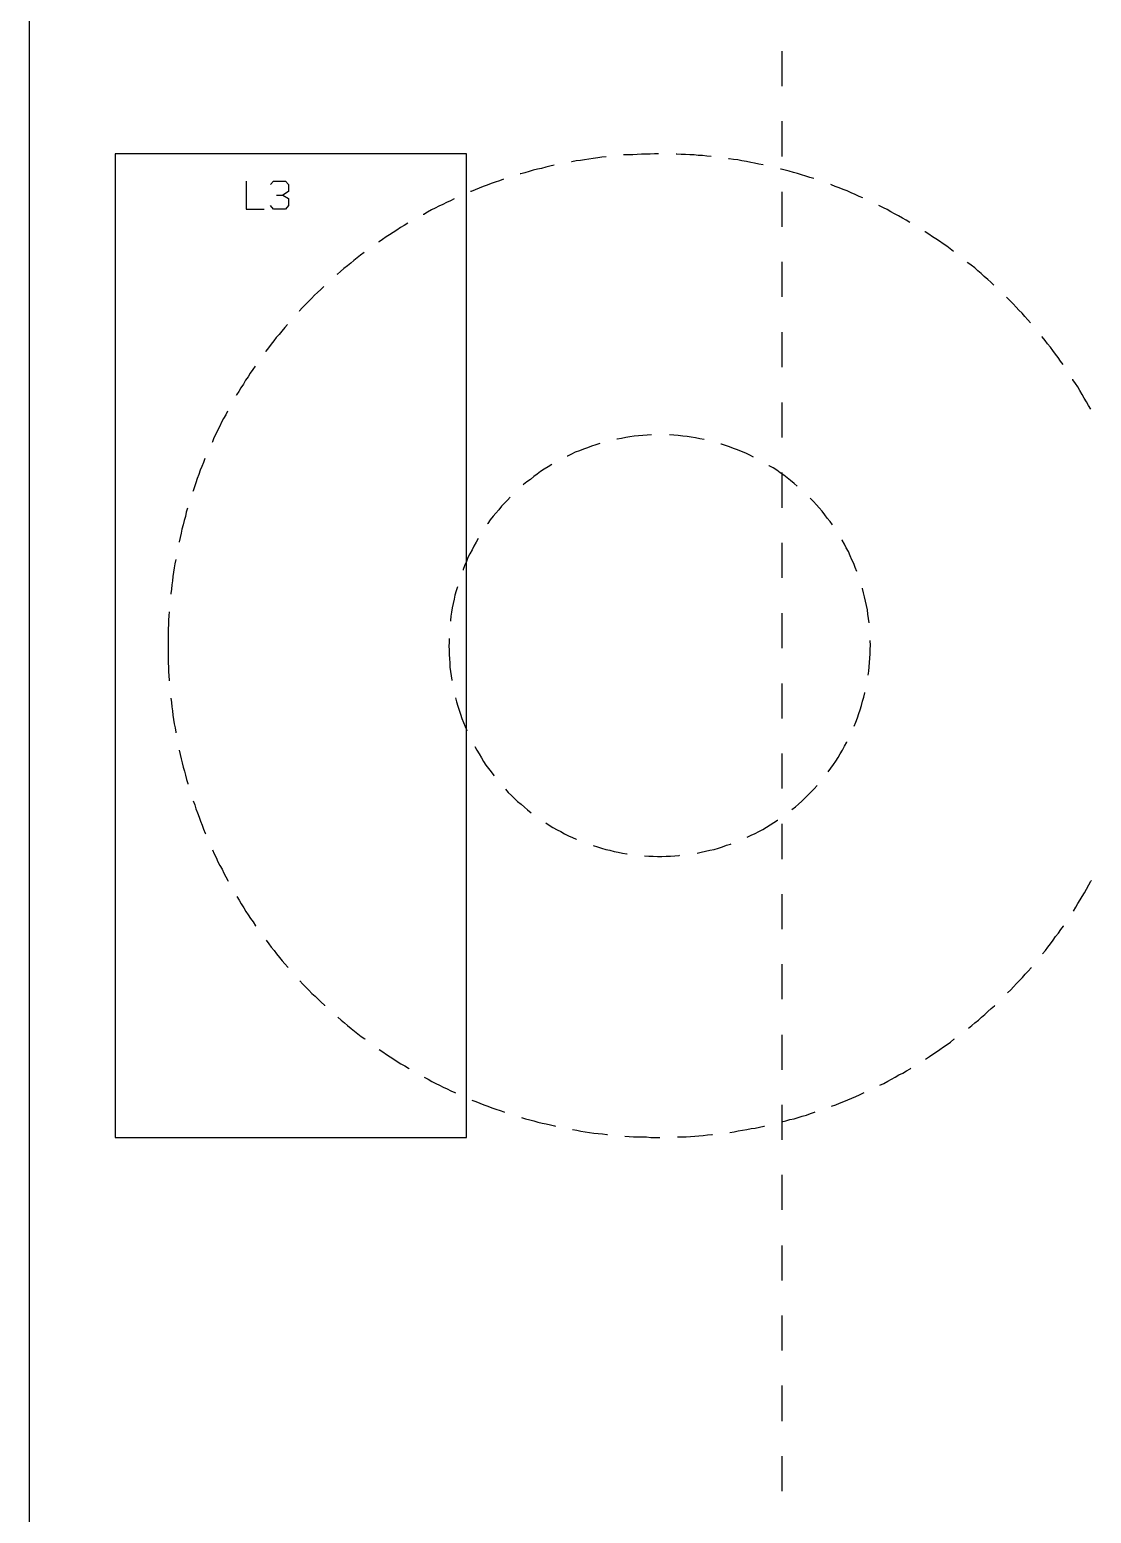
# Model space of a CAD drawing. Extents: x -228 to 961, y -124 to 716.
# Drawn here: x -5 to 80.6, y 369.4 to 488.9 of the extents above; entities that cross this region are included whole.
import ezdxf

# ---------------------------------------------------------------- set-up
doc = ezdxf.new("R2010")
doc.units = 0
doc.layers.add('1', color=1, linetype='CONTINUOUS')

msp = doc.modelspace()

# ---------------------------------------------------------------- linework, layer by layer
at = {"layer": '1'}
for p, q in [((-4.95, 124.47), (-4.95, 597.82)), ((55.7, 484.32), (55.7, 487.15)), ((55.7, 478.67), (55.7, 481.5)), ((30.25, 478.88), (1.95, 478.88)), ((1.95, 478.88), (1.95, 399.65)), ((30.25, 399.65), (30.25, 478.88)), ((38.75, 478.23), (38.7, 478.23)), ((39.1, 478.3), (38.75, 478.23)), ((39.45, 478.35), (39.1, 478.3)), ((39.77, 478.4), (39.45, 478.35)), ((40.12, 478.45), (39.77, 478.4)), ((40.47, 478.5), (40.12, 478.45)), ((40.82, 478.55), (40.47, 478.5)), ((41.15, 478.6), (40.82, 478.55)), ((41.5, 478.63), (41.15, 478.6)), ((42.97, 478.78), (42.9, 478.78)), ((43.3, 478.8), (42.97, 478.78)), ((43.65, 478.8), (43.3, 478.8)), ((44, 478.83), (43.65, 478.8)), ((44.35, 478.85), (44, 478.83)), ((44.7, 478.85), (44.35, 478.85)), ((45.05, 478.85), (44.7, 478.85)), ((45.4, 478.88), (45.05, 478.85)), ((45.72, 478.88), (45.4, 478.88)), ((47.2, 478.85), (47.15, 478.85)), ((47.55, 478.83), (47.2, 478.85)), ((47.9, 478.83), (47.55, 478.83)), ((48.25, 478.8), (47.9, 478.83)), ((48.6, 478.78), (48.25, 478.8)), ((48.92, 478.75), (48.6, 478.78)), ((49.27, 478.73), (48.92, 478.75)), ((49.62, 478.68), (49.27, 478.73)), ((49.97, 478.65), (49.62, 478.68)), ((51.42, 478.48), (51.37, 478.48)), ((51.77, 478.43), (51.42, 478.48)), ((52.12, 478.38), (51.77, 478.43)), ((52.45, 478.3), (52.12, 478.38)), ((52.8, 478.25), (52.45, 478.3)), ((53.15, 478.18), (52.8, 478.25)), ((53.47, 478.13), (53.15, 478.18)), ((53.82, 478.05), (53.47, 478.13)), ((54.15, 477.98), (53.82, 478.05)), ((34.62, 477.25), (34.57, 477.25)), ((34.95, 477.35), (34.62, 477.25)), ((35.3, 477.45), (34.95, 477.35)), ((35.62, 477.55), (35.3, 477.45)), ((35.97, 477.63), (35.62, 477.55)), ((36.3, 477.7), (35.97, 477.63)), ((36.65, 477.8), (36.3, 477.7)), ((36.97, 477.88), (36.65, 477.8)), ((37.32, 477.95), (36.97, 477.88)), ((55.6, 477.65), (55.55, 477.65)), ((55.92, 477.55), (55.6, 477.65)), ((56.25, 477.48), (55.92, 477.55)), ((56.6, 477.38), (56.25, 477.48)), ((56.92, 477.28), (56.6, 477.38)), ((57.25, 477.18), (56.92, 477.28)), ((57.6, 477.08), (57.25, 477.18)), ((57.92, 476.98), (57.6, 477.08)), ((58.25, 476.88), (57.92, 476.98)), ((12.5, 476.68), (12.5, 474.43)), ((14.47, 476.4), (14.7, 476.68)), ((14.7, 476.68), (15.67, 476.68)), ((15.92, 475.83), (15.45, 475.55)), ((15.67, 476.68), (15.92, 476.4)), ((15.92, 476.4), (15.92, 475.83)), ((30.62, 475.85), (30.57, 475.83)), ((30.95, 475.98), (30.62, 475.85)), ((31.27, 476.1), (30.95, 475.98)), ((31.6, 476.23), (31.27, 476.1)), ((31.92, 476.35), (31.6, 476.23)), ((32.25, 476.48), (31.92, 476.35)), ((32.57, 476.6), (32.25, 476.48)), ((32.9, 476.7), (32.57, 476.6)), ((33.22, 476.83), (32.9, 476.7)), ((55.7, 473), (55.7, 475.82)), ((59.65, 476.38), (59.6, 476.4)), ((59.97, 476.25), (59.65, 476.38)), ((60.27, 476.13), (59.97, 476.25)), ((60.6, 476), (60.27, 476.13)), ((60.92, 475.88), (60.6, 476)), ((61.25, 475.73), (60.92, 475.88)), ((61.57, 475.6), (61.25, 475.73)), ((14.7, 474.43), (14.47, 474.7)), ((14.95, 475.55), (15.45, 475.55)), ((15.45, 475.55), (15.92, 475.28)), ((15.92, 474.7), (15.67, 474.43)), ((15.92, 475.28), (15.92, 474.7)), ((27.72, 474.5), (27.42, 474.35)), ((28.02, 474.65), (27.72, 474.5)), ((28.35, 474.8), (28.02, 474.65)), ((28.65, 474.95), (28.35, 474.8)), ((28.97, 475.1), (28.65, 474.95)), ((29.27, 475.25), (28.97, 475.1)), ((61.9, 475.45), (61.57, 475.6)), ((62.2, 475.33), (61.9, 475.45)), ((63.52, 474.68), (63.47, 474.7)), ((63.85, 474.53), (63.52, 474.68)), ((64.15, 474.38), (63.85, 474.53)), ((12.5, 474.43), (13.95, 474.43)), ((15.67, 474.43), (14.7, 474.43)), ((25.52, 473.28), (25.22, 473.1)), ((26.8, 474), (26.75, 473.98)), ((27.1, 474.18), (26.8, 474)), ((27.42, 474.35), (27.1, 474.18)), ((64.45, 474.2), (64.15, 474.38)), ((64.75, 474.05), (64.45, 474.2)), ((65.07, 473.88), (64.75, 474.05)), ((65.37, 473.7), (65.07, 473.88)), ((65.67, 473.53), (65.37, 473.7)), ((65.97, 473.35), (65.67, 473.53)), ((23.77, 472.18), (23.47, 471.98)), ((24.05, 472.35), (23.77, 472.18)), ((24.35, 472.55), (24.05, 472.35)), ((24.65, 472.73), (24.35, 472.55)), ((24.92, 472.93), (24.65, 472.73)), ((25.22, 473.1), (24.92, 472.93)), ((67.22, 472.6), (67.17, 472.63)), ((67.5, 472.4), (67.22, 472.6)), ((67.8, 472.2), (67.5, 472.4)), ((68.07, 472.03), (67.8, 472.2)), ((22, 470.93), (21.72, 470.7)), ((23.2, 471.78), (23.15, 471.75)), ((23.47, 471.98), (23.2, 471.78)), ((68.37, 471.83), (68.07, 472.03)), ((68.65, 471.63), (68.37, 471.83)), ((68.95, 471.43), (68.65, 471.63)), ((69.22, 471.23), (68.95, 471.43)), ((69.5, 471), (69.22, 471.23)), ((20.65, 469.85), (20.37, 469.63)), ((20.92, 470.08), (20.65, 469.85)), ((21.17, 470.28), (20.92, 470.08)), ((21.45, 470.5), (21.17, 470.28)), ((21.72, 470.7), (21.45, 470.5)), ((55.7, 467.35), (55.7, 470.17)), ((70.65, 470.1), (70.62, 470.15)), ((70.92, 469.9), (70.65, 470.1)), ((71.2, 469.68), (70.92, 469.9)), ((71.45, 469.45), (71.2, 469.68)), ((19.85, 469.18), (19.8, 469.15)), ((20.1, 469.4), (19.85, 469.18)), ((20.37, 469.63), (20.1, 469.4)), ((71.72, 469.23), (71.45, 469.45)), ((71.97, 469), (71.72, 469.23)), ((72.25, 468.75), (71.97, 469)), ((72.5, 468.53), (72.25, 468.75)), ((72.75, 468.3), (72.5, 468.53)), ((18, 467.48), (17.75, 467.23)), ((18.25, 467.7), (18, 467.48)), ((18.5, 467.95), (18.25, 467.7)), ((18.75, 468.2), (18.5, 467.95)), ((73.82, 467.28), (73.77, 467.33)), ((16.8, 466.23), (16.77, 466.18)), ((17.02, 466.48), (16.8, 466.23)), ((17.27, 466.73), (17.02, 466.48)), ((17.52, 466.98), (17.27, 466.73)), ((17.75, 467.23), (17.52, 466.98)), ((74.05, 467.03), (73.82, 467.28)), ((74.3, 466.78), (74.05, 467.03)), ((74.55, 466.53), (74.3, 466.78)), ((74.77, 466.28), (74.55, 466.53)), ((75.02, 466.03), (74.77, 466.28)), ((15.82, 465.13), (15.6, 464.88)), ((75.25, 465.78), (75.02, 466.03)), ((75.47, 465.5), (75.25, 465.78)), ((75.7, 465.25), (75.47, 465.5)), ((14.72, 463.8), (14.5, 463.53)), ((14.92, 464.08), (14.72, 463.8)), ((15.15, 464.33), (14.92, 464.08)), ((15.37, 464.6), (15.15, 464.33)), ((15.6, 464.88), (15.37, 464.6)), ((55.7, 461.7), (55.7, 464.52)), ((76.65, 464.13), (76.62, 464.15)), ((76.87, 463.85), (76.65, 464.13)), ((77.07, 463.58), (76.87, 463.85)), ((14.07, 462.98), (14.05, 462.93)), ((14.3, 463.25), (14.07, 462.98)), ((14.5, 463.53), (14.3, 463.25)), ((77.3, 463.3), (77.07, 463.58)), ((77.5, 463.03), (77.3, 463.3)), ((77.7, 462.75), (77.5, 463.03)), ((77.92, 462.48), (77.7, 462.75)), ((13.02, 461.5), (12.82, 461.2)), ((13.22, 461.78), (13.02, 461.5)), ((78.12, 462.18), (77.92, 462.48)), ((78.32, 461.9), (78.12, 462.18)), ((12.27, 460.33), (12.07, 460.03)), ((12.45, 460.63), (12.27, 460.33)), ((12.65, 460.9), (12.45, 460.63)), ((12.82, 461.2), (12.65, 460.9)), ((79.12, 460.68), (79.1, 460.73)), ((79.32, 460.38), (79.12, 460.68)), ((79.5, 460.1), (79.32, 460.38)), ((11.72, 459.45), (11.7, 459.4)), ((11.9, 459.73), (11.72, 459.45)), ((12.07, 460.03), (11.9, 459.73)), ((79.67, 459.8), (79.5, 460.1)), ((79.85, 459.5), (79.67, 459.8)), ((80.02, 459.2), (79.85, 459.5)), ((80.2, 458.9), (80.02, 459.2)), ((10.85, 457.85), (10.67, 457.55)), ((11, 458.15), (10.85, 457.85)), ((55.7, 456.02), (55.7, 458.85)), ((80.37, 458.6), (80.2, 458.9)), ((80.55, 458.3), (80.37, 458.6)), ((10.2, 456.63), (10.05, 456.3)), ((10.37, 456.93), (10.2, 456.63)), ((10.52, 457.25), (10.37, 456.93)), ((10.67, 457.55), (10.52, 457.25)), ((9.77, 455.68), (9.75, 455.63)), ((9.9, 456), (9.77, 455.68)), ((10.05, 456.3), (9.9, 456)), ((40.67, 455.43), (40.32, 455.33)), ((41, 455.55), (40.67, 455.43)), ((42.4, 455.9), (42.37, 455.88)), ((42.75, 455.95), (42.4, 455.9)), ((43.1, 456.03), (42.75, 455.95)), ((43.42, 456.08), (43.1, 456.03)), ((43.77, 456.13), (43.42, 456.08)), ((44.12, 456.15), (43.77, 456.13)), ((44.47, 456.18), (44.12, 456.15)), ((44.82, 456.2), (44.47, 456.18)), ((45.17, 456.23), (44.82, 456.2)), ((46.62, 456.23), (46.6, 456.23)), ((46.97, 456.2), (46.62, 456.23)), ((47.32, 456.18), (46.97, 456.2)), ((47.67, 456.13), (47.32, 456.18)), ((48.02, 456.1), (47.67, 456.13)), ((48.35, 456.05), (48.02, 456.1)), ((48.7, 456), (48.35, 456.05)), ((49.05, 455.93), (48.7, 456)), ((49.4, 455.85), (49.05, 455.93)), ((50.8, 455.5), (50.75, 455.5)), ((51.12, 455.38), (50.8, 455.5)), ((51.45, 455.28), (51.12, 455.38)), ((9.17, 454.33), (9.05, 454)), ((38.4, 454.53), (38.37, 454.53)), ((38.7, 454.68), (38.4, 454.53)), ((39.02, 454.83), (38.7, 454.68)), ((39.35, 454.95), (39.02, 454.83)), ((39.67, 455.08), (39.35, 454.95)), ((40, 455.2), (39.67, 455.08)), ((40.32, 455.33), (40, 455.2)), ((51.77, 455.15), (51.45, 455.28)), ((52.1, 455.03), (51.77, 455.15)), ((52.42, 454.9), (52.1, 455.03)), ((52.75, 454.75), (52.42, 454.9)), ((53.07, 454.6), (52.75, 454.75)), ((53.37, 454.45), (53.07, 454.6)), ((8.67, 453.05), (8.55, 452.73)), ((8.8, 453.38), (8.67, 453.05)), ((8.92, 453.68), (8.8, 453.38)), ((9.05, 454), (8.92, 453.68)), ((35.95, 453.08), (35.67, 452.88)), ((36.22, 453.28), (35.95, 453.08)), ((36.52, 453.48), (36.22, 453.28)), ((36.82, 453.65), (36.52, 453.48)), ((37.12, 453.85), (36.82, 453.65)), ((54.65, 453.75), (54.62, 453.78)), ((54.95, 453.58), (54.65, 453.75)), ((55.25, 453.38), (54.95, 453.58)), ((55.52, 453.18), (55.25, 453.38)), ((55.82, 452.98), (55.52, 453.18)), ((55.7, 450.37), (55.7, 453.2)), ((56.1, 452.78), (55.82, 452.98)), ((8.32, 452.05), (8.22, 451.73)), ((8.45, 452.38), (8.32, 452.05)), ((8.55, 452.73), (8.45, 452.38)), ((34.85, 452.23), (34.82, 452.2)), ((35.12, 452.45), (34.85, 452.23)), ((35.4, 452.65), (35.12, 452.45)), ((35.67, 452.88), (35.4, 452.65)), ((56.37, 452.55), (56.1, 452.78)), ((56.65, 452.33), (56.37, 452.55)), ((56.9, 452.1), (56.65, 452.33)), ((8.22, 451.73), (8.2, 451.68)), ((33.3, 450.73), (33.07, 450.48)), ((33.55, 450.98), (33.3, 450.73)), ((33.77, 451.23), (33.55, 450.98)), ((57.95, 451.13), (57.95, 451.15)), ((58.2, 450.88), (57.95, 451.13)), ((58.45, 450.6), (58.2, 450.88)), ((58.67, 450.35), (58.45, 450.6)), ((7.6, 449.65), (7.5, 449.33)), ((7.67, 450), (7.6, 449.65)), ((7.77, 450.33), (7.67, 450)), ((32.17, 449.38), (31.97, 449.1)), ((32.4, 449.68), (32.17, 449.38)), ((32.62, 449.93), (32.4, 449.68)), ((32.85, 450.2), (32.62, 449.93)), ((33.07, 450.48), (32.85, 450.2)), ((58.9, 450.08), (58.67, 450.35)), ((59.12, 449.8), (58.9, 450.08)), ((59.32, 449.53), (59.12, 449.8)), ((59.55, 449.25), (59.32, 449.53)), ((7.25, 448.33), (7.17, 447.98)), ((7.32, 448.65), (7.25, 448.33)), ((7.42, 449), (7.32, 448.65)), ((7.5, 449.33), (7.42, 449)), ((31.97, 449.1), (31.95, 449.08)), ((59.75, 448.98), (59.55, 449.25)), ((7.17, 447.98), (7.1, 447.63)), ((7.1, 447.63), (7.1, 447.58)), ((30.7, 446.98), (30.52, 446.65)), ((30.85, 447.28), (30.7, 446.98)), ((31.02, 447.58), (30.85, 447.28)), ((31.2, 447.9), (31.02, 447.58)), ((55.7, 444.72), (55.7, 447.55)), ((60.52, 447.75), (60.5, 447.78)), ((60.7, 447.43), (60.52, 447.75)), ((60.85, 447.13), (60.7, 447.43)), ((61.02, 446.83), (60.85, 447.13)), ((6.75, 445.85), (6.7, 445.53)), ((6.82, 446.2), (6.75, 445.85)), ((30.25, 446.03), (30.1, 445.7)), ((30.37, 446.35), (30.25, 446.03)), ((30.52, 446.65), (30.37, 446.35)), ((61.17, 446.5), (61.02, 446.83)), ((61.3, 446.18), (61.17, 446.5)), ((61.45, 445.88), (61.3, 446.18)), ((61.57, 445.55), (61.45, 445.88)), ((6.6, 444.83), (6.55, 444.48)), ((6.65, 445.18), (6.6, 444.83)), ((6.7, 445.53), (6.65, 445.18)), ((30.1, 445.7), (29.97, 445.38)), ((29.97, 445.38), (29.97, 445.35)), ((61.7, 445.23), (61.57, 445.55)), ((6.47, 443.8), (6.42, 443.45)), ((6.42, 443.45), (6.42, 443.4)), ((6.5, 444.15), (6.47, 443.8)), ((6.55, 444.48), (6.5, 444.15)), ((29.42, 443.68), (29.32, 443.33)), ((29.52, 444), (29.42, 443.68)), ((62.15, 443.85), (62.15, 443.88)), ((62.25, 443.5), (62.15, 443.85)), ((62.32, 443.18), (62.25, 443.5)), ((29.1, 442.3), (29.05, 441.95)), ((29.17, 442.65), (29.1, 442.3)), ((29.25, 443), (29.17, 442.65)), ((29.32, 443.33), (29.25, 443)), ((62.4, 442.83), (62.32, 443.18)), ((62.47, 442.48), (62.4, 442.83)), ((62.55, 442.13), (62.47, 442.48)), ((6.27, 441.65), (6.25, 441.3)), ((6.25, 441.3), (6.25, 440.95)), ((6.3, 441.98), (6.27, 441.65)), ((29, 441.63), (28.95, 441.28)), ((28.95, 441.28), (28.95, 441.23)), ((29.05, 441.95), (29, 441.63)), ((55.7, 439.05), (55.7, 441.87)), ((62.6, 441.8), (62.55, 442.13)), ((62.65, 441.45), (62.6, 441.8)), ((62.7, 441.1), (62.65, 441.45)), ((6.22, 440.25), (6.2, 439.9)), ((6.2, 439.9), (6.2, 439.55)), ((6.25, 440.95), (6.22, 440.6)), ((6.22, 440.6), (6.22, 440.25)), ((28.85, 439.83), (28.85, 439.48)), ((6.2, 439.55), (6.2, 439.25)), ((6.2, 439.25), (6.2, 438.93)), ((6.2, 438.93), (6.2, 438.58)), ((28.85, 439.48), (28.82, 439.25)), ((28.82, 439.25), (28.85, 438.9)), ((28.85, 438.9), (28.85, 438.55)), ((62.77, 439.65), (62.77, 439.68)), ((62.8, 439.3), (62.77, 439.65)), ((62.77, 438.95), (62.8, 439.3)), ((62.77, 438.6), (62.77, 438.95)), ((6.2, 438.58), (6.22, 438.23)), ((6.22, 438.23), (6.22, 437.88)), ((6.22, 437.88), (6.25, 437.53)), ((6.25, 437.53), (6.25, 437.18)), ((28.85, 438.55), (28.87, 438.2)), ((28.87, 438.2), (28.9, 437.88)), ((28.9, 437.88), (28.92, 437.53)), ((28.92, 437.53), (28.97, 437.18)), ((62.67, 437.2), (62.7, 437.55)), ((62.7, 437.55), (62.72, 437.9)), ((62.72, 437.9), (62.75, 438.25)), ((62.75, 438.25), (62.77, 438.6)), ((6.25, 437.18), (6.27, 436.83)), ((6.27, 436.83), (6.3, 436.48)), ((6.3, 436.48), (6.3, 436.43)), ((28.97, 437.18), (29.02, 436.83)), ((29.02, 436.83), (29.07, 436.48)), ((29.07, 436.48), (29.07, 436.45)), ((55.7, 433.4), (55.7, 436.22)), ((62.62, 436.88), (62.67, 437.2)), ((6.42, 435.03), (6.47, 434.68)), ((29.37, 435.05), (29.45, 434.73)), ((62.17, 434.78), (62.27, 435.1)), ((62.27, 435.1), (62.35, 435.45)), ((62.35, 435.45), (62.35, 435.48)), ((6.47, 434.68), (6.5, 434.33)), ((6.5, 434.33), (6.55, 434)), ((6.55, 434), (6.6, 433.65)), ((29.45, 434.73), (29.55, 434.38)), ((29.55, 434.38), (29.65, 434.05)), ((29.65, 434.05), (29.77, 433.73)), ((61.87, 433.78), (61.97, 434.1)), ((61.97, 434.1), (62.07, 434.43)), ((62.07, 434.43), (62.17, 434.78)), ((6.6, 433.65), (6.65, 433.3)), ((6.65, 433.3), (6.7, 432.95)), ((6.7, 432.95), (6.77, 432.63)), ((6.77, 432.63), (6.82, 432.28)), ((29.77, 433.73), (29.87, 433.4)), ((29.87, 433.4), (30, 433.08)), ((30, 433.08), (30.15, 432.75)), ((30.15, 432.75), (30.27, 432.43)), ((61.5, 432.78), (61.62, 433.1)), ((61.62, 433.1), (61.75, 433.43)), ((61.75, 433.43), (61.87, 433.78)), ((6.82, 432.28), (6.82, 432.23)), ((30.27, 432.43), (30.3, 432.4)), ((60.72, 431.15), (60.9, 431.48)), ((60.9, 431.48), (60.9, 431.5)), ((7.1, 430.85), (7.17, 430.5)), ((7.17, 430.5), (7.27, 430.15)), ((30.92, 431.13), (31.07, 430.83)), ((31.07, 430.83), (31.27, 430.53)), ((31.27, 430.53), (31.45, 430.23)), ((55.7, 427.75), (55.7, 430.57)), ((60.02, 429.95), (60.2, 430.25)), ((60.2, 430.25), (60.37, 430.55)), ((60.37, 430.55), (60.55, 430.85)), ((60.55, 430.85), (60.72, 431.15)), ((7.27, 430.15), (7.35, 429.83)), ((7.35, 429.83), (7.42, 429.48)), ((7.42, 429.48), (7.52, 429.15)), ((7.52, 429.15), (7.6, 428.83)), ((31.45, 430.23), (31.62, 429.93)), ((31.62, 429.93), (31.82, 429.63)), ((31.82, 429.63), (32.02, 429.35)), ((32.02, 429.35), (32.25, 429.08)), ((32.25, 429.08), (32.45, 428.8)), ((59.4, 429.1), (59.62, 429.38)), ((59.62, 429.38), (59.82, 429.68)), ((59.82, 429.68), (60.02, 429.95)), ((7.6, 428.83), (7.7, 428.48)), ((7.7, 428.48), (7.8, 428.15)), ((7.8, 428.15), (7.8, 428.1)), ((32.45, 428.8), (32.47, 428.78)), ((58.27, 427.73), (58.5, 427.98)), ((58.5, 427.98), (58.52, 428)), ((8.22, 426.75), (8.35, 426.43)), ((33.4, 427.7), (33.62, 427.43)), ((33.62, 427.43), (33.87, 427.2)), ((33.87, 427.2), (34.12, 426.95)), ((34.12, 426.95), (34.37, 426.7)), ((34.37, 426.7), (34.65, 426.48)), ((57, 426.5), (57.27, 426.73)), ((57.27, 426.73), (57.52, 426.98)), ((57.52, 426.98), (57.77, 427.23)), ((57.77, 427.23), (58.02, 427.48)), ((58.02, 427.48), (58.27, 427.73)), ((8.35, 426.43), (8.45, 426.1)), ((8.45, 426.1), (8.57, 425.78)), ((8.57, 425.78), (8.7, 425.45)), ((34.65, 426.48), (34.92, 426.25)), ((34.92, 426.25), (35.17, 426.03)), ((35.17, 426.03), (35.45, 425.8)), ((35.45, 425.8), (35.47, 425.8)), ((56.47, 426.05), (56.75, 426.28)), ((56.75, 426.28), (57, 426.5)), ((8.7, 425.45), (8.82, 425.13)), ((8.82, 425.13), (8.95, 424.8)), ((8.95, 424.8), (9.07, 424.48)), ((9.07, 424.48), (9.2, 424.15)), ((36.65, 424.98), (36.92, 424.8)), ((36.92, 424.8), (37.22, 424.6)), ((37.22, 424.6), (37.55, 424.43)), ((37.55, 424.43), (37.85, 424.28)), ((37.85, 424.28), (38.15, 424.1)), ((53.5, 424.13), (53.82, 424.3)), ((53.82, 424.3), (54.12, 424.45)), ((54.12, 424.45), (54.42, 424.63)), ((54.42, 424.63), (54.72, 424.83)), ((54.72, 424.83), (55.02, 425)), ((55.02, 425), (55.32, 425.2)), ((55.32, 425.2), (55.35, 425.2)), ((55.7, 422.07), (55.7, 424.9)), ((9.2, 424.15), (9.22, 424.1)), ((38.15, 424.1), (38.47, 423.95)), ((38.47, 423.95), (38.8, 423.8)), ((38.8, 423.8), (39.1, 423.68)), ((39.1, 423.68), (39.12, 423.65)), ((40.45, 423.15), (40.8, 423.05)), ((50.87, 423.05), (51.2, 423.18)), ((51.2, 423.18), (51.52, 423.28)), ((51.52, 423.28), (51.57, 423.3)), ((52.87, 423.83), (53.2, 423.98)), ((53.2, 423.98), (53.5, 424.13)), ((9.77, 422.8), (9.92, 422.48)), ((9.92, 422.48), (10.07, 422.18)), ((10.07, 422.18), (10.22, 421.85)), ((40.8, 423.05), (41.12, 422.95)), ((41.12, 422.95), (41.47, 422.85)), ((41.47, 422.85), (41.8, 422.78)), ((41.8, 422.78), (42.15, 422.68)), ((42.15, 422.68), (42.47, 422.63)), ((42.47, 422.63), (42.82, 422.55)), ((42.82, 422.55), (43.17, 422.5)), ((43.17, 422.5), (43.2, 422.48)), ((44.6, 422.33), (44.95, 422.3)), ((44.95, 422.3), (45.3, 422.3)), ((45.3, 422.3), (45.65, 422.28)), ((45.65, 422.28), (46, 422.28)), ((46, 422.28), (46.35, 422.3)), ((46.35, 422.3), (46.7, 422.3)), ((46.7, 422.3), (47.05, 422.33)), ((47.05, 422.33), (47.4, 422.35)), ((47.4, 422.35), (47.42, 422.38)), ((48.85, 422.55), (49.17, 422.63)), ((49.17, 422.63), (49.52, 422.7)), ((49.52, 422.7), (49.87, 422.78)), ((49.87, 422.78), (50.2, 422.85)), ((50.2, 422.85), (50.55, 422.95)), ((50.55, 422.95), (50.87, 423.05)), ((10.22, 421.85), (10.37, 421.55)), ((10.37, 421.55), (10.55, 421.25)), ((10.55, 421.25), (10.7, 420.93)), ((10.7, 420.93), (10.85, 420.63)), ((10.85, 420.63), (11.02, 420.33)), ((11.02, 420.33), (11.05, 420.28)), ((80.05, 419.35), (80.22, 419.65)), ((80.22, 419.65), (80.4, 419.98)), ((80.4, 419.98), (80.57, 420.28)), ((80.57, 420.28), (80.6, 420.33)), ((11.75, 419.05), (11.92, 418.75)), ((11.92, 418.75), (12.1, 418.45)), ((12.1, 418.45), (12.3, 418.15)), ((55.7, 416.42), (55.7, 419.25)), ((79.35, 418.18), (79.52, 418.48)), ((79.52, 418.48), (79.7, 418.78)), ((79.7, 418.78), (79.87, 419.05)), ((79.87, 419.05), (80.05, 419.35)), ((12.3, 418.15), (12.47, 417.85)), ((12.47, 417.85), (12.67, 417.58)), ((12.67, 417.58), (12.85, 417.28)), ((12.85, 417.28), (13.05, 417)), ((79.15, 417.88), (79.35, 418.18)), ((13.05, 417), (13.25, 416.7)), ((13.25, 416.7), (13.27, 416.65)), ((77.72, 415.83), (77.95, 416.1)), ((77.95, 416.1), (78.15, 416.38)), ((78.15, 416.38), (78.35, 416.65)), ((78.35, 416.65), (78.37, 416.7)), ((14.1, 415.53), (14.32, 415.25)), ((14.32, 415.25), (14.52, 414.98)), ((14.52, 414.98), (14.75, 414.7)), ((14.75, 414.7), (14.95, 414.43)), ((76.67, 414.43), (76.9, 414.7)), ((76.9, 414.7), (77.1, 414.98)), ((77.1, 414.98), (77.32, 415.25)), ((77.32, 415.25), (77.52, 415.53)), ((77.52, 415.53), (77.72, 415.83)), ((14.95, 414.43), (15.17, 414.15)), ((15.17, 414.15), (15.4, 413.88)), ((15.4, 413.88), (15.62, 413.63)), ((15.62, 413.63), (15.85, 413.35)), ((55.7, 410.77), (55.7, 413.6)), ((15.85, 413.35), (15.87, 413.33)), ((74.8, 412.28), (75.05, 412.53)), ((75.05, 412.53), (75.27, 412.8)), ((75.27, 412.8), (75.5, 413.05)), ((75.5, 413.05), (75.75, 413.3)), ((75.75, 413.3), (75.77, 413.35)), ((16.82, 412.25), (17.07, 412)), ((17.07, 412), (17.3, 411.75)), ((17.3, 411.75), (17.55, 411.5)), ((17.55, 411.5), (17.8, 411.25)), ((17.8, 411.25), (18.05, 411.03)), ((73.85, 411.28), (74.1, 411.53)), ((74.1, 411.53), (74.32, 411.78)), ((74.32, 411.78), (74.57, 412.03)), ((74.57, 412.03), (74.8, 412.28)), ((18.05, 411.03), (18.3, 410.78)), ((18.3, 410.78), (18.55, 410.53)), ((18.55, 410.53), (18.8, 410.3)), ((18.8, 410.3), (18.82, 410.25)), ((72.27, 409.8), (72.52, 410.03)), ((72.52, 410.03), (72.8, 410.25)), ((72.8, 410.25), (72.82, 410.3)), ((19.87, 409.33), (20.15, 409.1)), ((20.15, 409.1), (20.42, 408.88)), ((20.42, 408.88), (20.67, 408.65)), ((70.97, 408.65), (71.22, 408.88)), ((71.22, 408.88), (71.5, 409.1)), ((71.5, 409.1), (71.75, 409.33)), ((71.75, 409.33), (72.02, 409.55)), ((72.02, 409.55), (72.27, 409.8)), ((20.67, 408.65), (20.95, 408.43)), ((20.95, 408.43), (21.22, 408.2)), ((21.22, 408.2), (21.5, 408)), ((21.5, 408), (21.77, 407.78)), ((21.77, 407.78), (22.05, 407.58)), ((22.05, 407.58), (22.07, 407.55)), ((55.7, 405.1), (55.7, 407.92)), ((69.25, 407.33), (69.52, 407.55)), ((69.52, 407.55), (69.57, 407.58)), ((70.7, 408.45), (70.97, 408.65)), ((23.22, 406.73), (23.52, 406.53)), ((23.52, 406.53), (23.8, 406.33)), ((67.55, 406.15), (67.82, 406.35)), ((67.82, 406.35), (68.12, 406.53)), ((68.12, 406.53), (68.4, 406.73)), ((68.4, 406.73), (68.7, 406.93)), ((68.7, 406.93), (68.97, 407.13)), ((68.97, 407.13), (69.25, 407.33)), ((23.8, 406.33), (24.1, 406.13)), ((24.1, 406.13), (24.4, 405.95)), ((24.4, 405.95), (24.67, 405.75)), ((24.67, 405.75), (24.97, 405.58)), ((24.97, 405.58), (25.27, 405.4)), ((25.27, 405.4), (25.57, 405.23)), ((25.57, 405.23), (25.62, 405.18)), ((65.7, 405), (66, 405.18)), ((66, 405.18), (66.05, 405.23)), ((67.25, 405.95), (67.55, 406.15)), ((26.85, 404.5), (27.15, 404.33)), ((27.15, 404.33), (27.45, 404.15)), ((27.45, 404.15), (27.77, 404)), ((27.77, 404), (28.07, 403.85)), ((63.57, 403.85), (63.87, 404)), ((63.87, 404), (64.2, 404.18)), ((64.2, 404.18), (64.5, 404.33)), ((64.5, 404.33), (64.8, 404.5)), ((64.8, 404.5), (65.1, 404.68)), ((65.1, 404.68), (65.4, 404.83)), ((65.4, 404.83), (65.7, 405)), ((28.07, 403.85), (28.37, 403.7)), ((28.37, 403.7), (28.7, 403.55)), ((28.7, 403.55), (29, 403.4)), ((29, 403.4), (29.32, 403.25)), ((29.32, 403.25), (29.37, 403.23)), ((60.97, 402.68), (61.3, 402.8)), ((61.3, 402.8), (61.62, 402.95)), ((61.62, 402.95), (61.92, 403.08)), ((61.92, 403.08), (62.25, 403.23)), ((62.25, 403.23), (62.3, 403.25)), ((30.67, 402.65), (31, 402.53)), ((31, 402.53), (31.32, 402.4)), ((31.32, 402.4), (31.65, 402.28)), ((31.65, 402.28), (31.97, 402.15)), ((31.97, 402.15), (32.3, 402.03)), ((32.3, 402.03), (32.62, 401.93)), ((32.62, 401.93), (32.95, 401.8)), ((32.95, 401.8), (33.27, 401.7)), ((33.27, 401.7), (33.32, 401.68)), ((55.7, 399.45), (55.7, 402.27)), ((57.65, 401.45), (57.97, 401.58)), ((57.97, 401.58), (58.3, 401.68)), ((58.3, 401.68), (58.35, 401.7)), ((59.67, 402.15), (60, 402.28)), ((60, 402.28), (60.32, 402.4)), ((60.32, 402.4), (60.65, 402.53)), ((60.65, 402.53), (60.97, 402.68)), ((34.67, 401.25), (35, 401.15)), ((35, 401.15), (35.35, 401.05)), ((35.35, 401.05), (35.67, 400.98)), ((35.67, 400.98), (36, 400.88)), ((36, 400.88), (36.35, 400.8)), ((36.35, 400.8), (36.67, 400.73)), ((36.67, 400.73), (37.02, 400.65)), ((37.02, 400.65), (37.35, 400.58)), ((37.35, 400.58), (37.42, 400.55)), ((53.2, 400.35), (53.52, 400.4)), ((53.52, 400.4), (53.87, 400.48)), ((53.87, 400.48), (54.2, 400.55)), ((54.2, 400.55), (54.25, 400.55)), ((55.62, 400.9), (55.97, 400.98)), ((55.97, 400.98), (56.3, 401.08)), ((56.3, 401.08), (56.65, 401.15)), ((56.65, 401.15), (56.97, 401.25)), ((56.97, 401.25), (57.3, 401.35)), ((57.3, 401.35), (57.65, 401.45)), ((1.95, 399.65), (30.25, 399.65)), ((38.8, 400.28), (39.15, 400.23)), ((39.15, 400.23), (39.47, 400.15)), ((39.47, 400.15), (39.82, 400.1)), ((39.82, 400.1), (40.17, 400.05)), ((40.17, 400.05), (40.52, 400)), ((40.52, 400), (40.85, 399.95)), ((40.85, 399.95), (41.2, 399.93)), ((41.2, 399.93), (41.55, 399.88)), ((41.55, 399.88), (41.6, 399.88)), ((43, 399.75), (43.35, 399.73)), ((43.35, 399.73), (43.7, 399.7)), ((43.7, 399.7), (44.05, 399.7)), ((44.05, 399.7), (44.4, 399.68)), ((44.4, 399.68), (44.75, 399.68)), ((44.75, 399.68), (45.1, 399.65)), ((45.1, 399.65), (45.42, 399.65)), ((45.42, 399.65), (45.77, 399.65)), ((45.77, 399.65), (45.82, 399.65)), ((47.25, 399.68), (47.6, 399.7)), ((47.6, 399.7), (47.95, 399.7)), ((47.95, 399.7), (48.3, 399.73)), ((48.3, 399.73), (48.65, 399.75)), ((48.65, 399.75), (48.97, 399.78)), ((48.97, 399.78), (49.32, 399.8)), ((49.32, 399.8), (49.67, 399.85)), ((49.67, 399.85), (50.02, 399.88)), ((50.02, 399.88), (50.07, 399.88)), ((51.47, 400.05), (51.82, 400.1)), ((51.82, 400.1), (52.15, 400.18)), ((52.15, 400.18), (52.5, 400.23)), ((52.5, 400.23), (52.85, 400.28)), ((52.85, 400.28), (53.2, 400.35)), ((55.7, 393.8), (55.7, 396.62)), ((55.7, 388.12), (55.7, 390.95)), ((55.7, 382.47), (55.7, 385.3)), ((55.7, 376.8), (55.7, 379.65)), ((55.7, 371.15), (55.7, 373.97))]:
    msp.add_line(p, q, dxfattribs=at)

doc.saveas('drawing.dxf')
